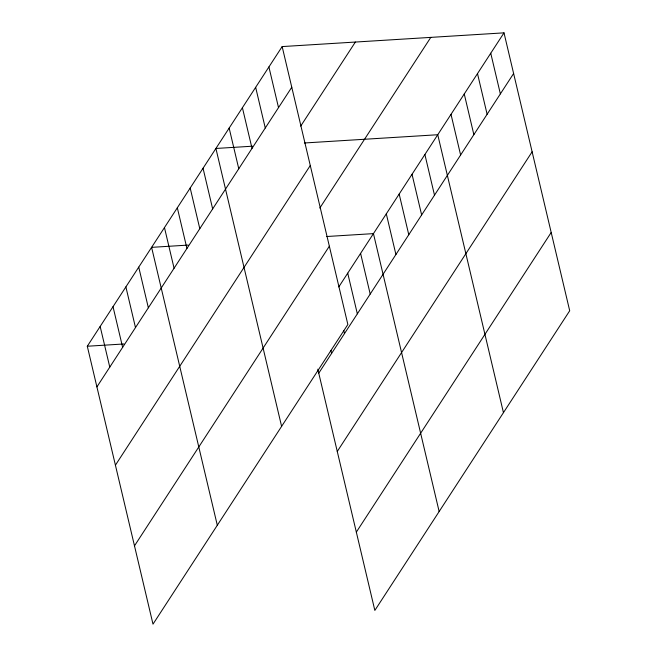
<?xml version="1.0" encoding="UTF-8"?>
<svg xmlns="http://www.w3.org/2000/svg" width="657" height="657" viewBox="0 0 657 657"><rect width="100%" height="100%" fill="white"/><g stroke="black" fill="none" stroke-linecap="round" stroke-linejoin="round"><path stroke-width="0.99" d="M282.157 46.581L347.857 324.492L152.999 624.15L87.299 346.239L282.157 46.581L504.001 32.85L569.701 310.761L374.843 610.419L317.816 369.193M96.916 386.891L291.774 87.241M300.709 126.103L355.371 42.048M115.418 465.189L310.276 165.531M319.811 208.055L430.795 37.383M134.488 545.852L329.346 246.203M338.782 286.928L504.001 32.85M318.76 373.16L513.618 73.51M337.263 451.458L532.121 151.8M356.332 532.121L551.19 232.471M252.51 146.199L215.907 148.466L281.607 426.377M304.405 142.988L437.751 134.734L503.451 412.645M188.206 245.086L151.603 247.352L217.303 525.263M326.677 236.512L373.447 233.621L439.147 511.532M87.299 346.239L123.902 343.972M490.754 53.225L500.363 93.885M477.499 73.6L487.116 114.261M464.253 93.976L473.861 134.636M451.006 114.359L460.614 155.011M424.89 154.51L434.499 195.17M412.029 174.286L421.638 214.946M399.169 194.061L408.777 234.721M386.308 213.837L395.916 254.497M360.586 253.397L370.203 294.057M347.725 273.172L357.342 313.832M343.775 330.635L344.482 333.608M268.91 66.957L278.519 107.617M330.914 350.411L331.621 353.384M255.655 87.332L265.272 127.992M242.408 107.715L252.017 148.367M229.153 128.09L238.77 168.75M203.046 168.241L212.654 208.901M190.185 188.017L199.794 228.677M177.324 207.793L186.933 248.453M164.464 227.577L174.072 268.228M138.742 267.128L148.351 307.788M125.881 286.904L135.49 327.564M113.02 306.679L122.637 347.339M100.16 326.463L109.776 367.115"/></g></svg>
